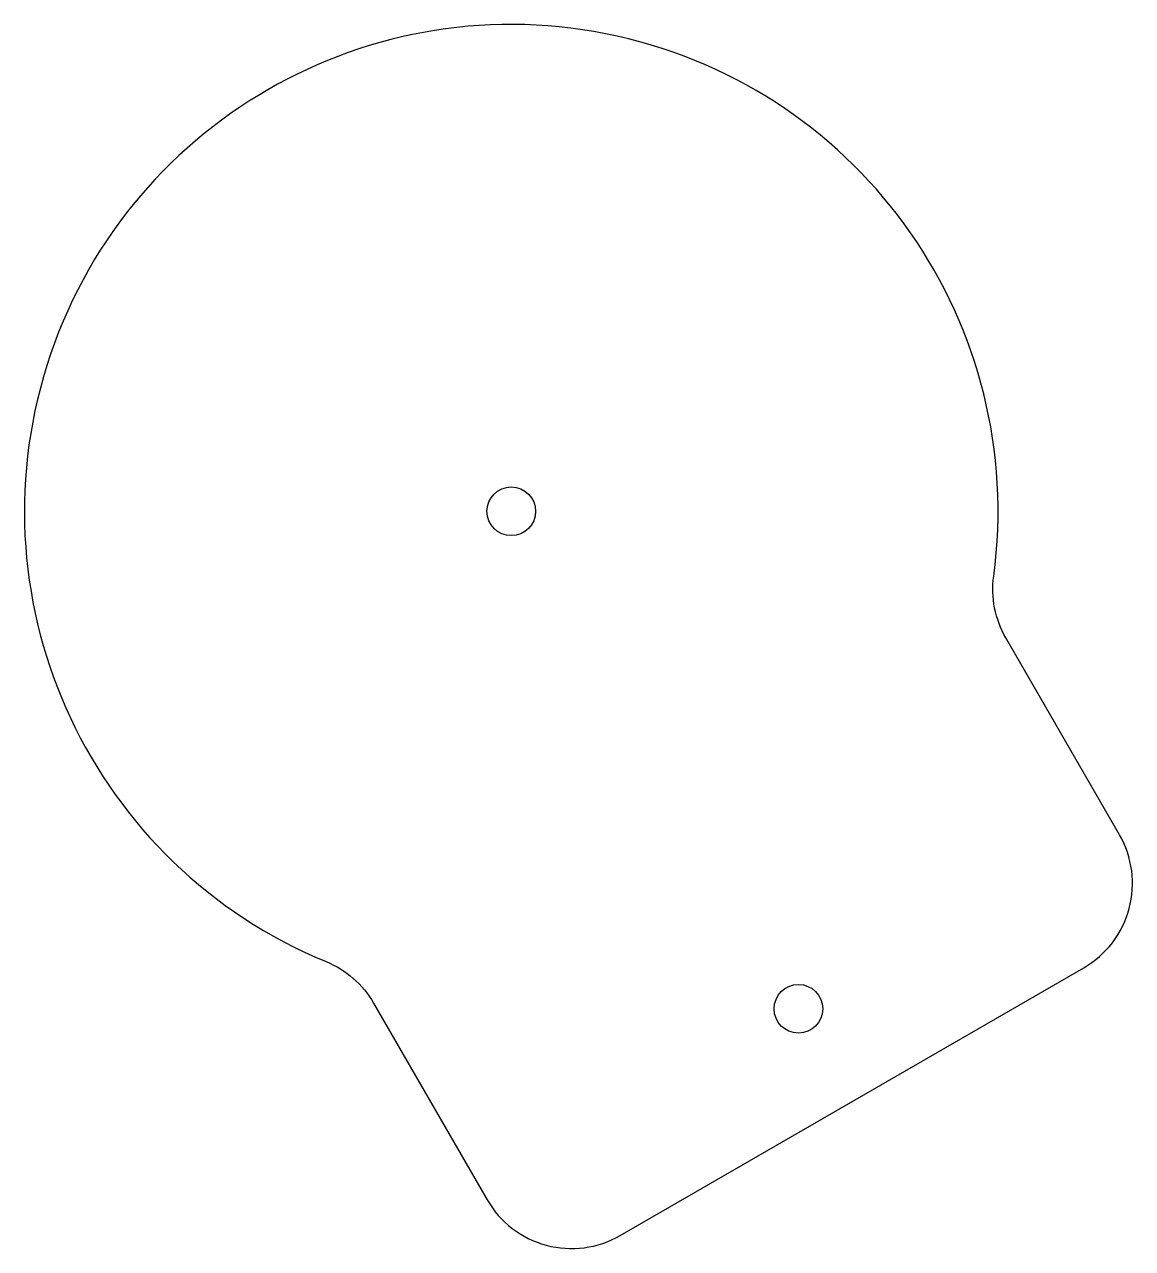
# Model space of a CAD drawing. Header units: millimetres. Extents: x -5 to 17.8, y 72.1 to 97.2.
import ezdxf

# ---------------------------------------------------------------- set-up
doc = ezdxf.new("R2010")
doc.units = ezdxf.units.MM
doc.layers.get('0').update_dxf_attribs({"linetype": 'CONTINUOUS'})

msp = doc.modelspace()

# ---------------------------------------------------------------- linework, layer by layer
msp.add_lwpolyline([(16.763, 77.875, 0.414214), (17.495, 80.607), (15.161, 84.65, -0.165811), (14.911, 85.917, 2.034888), (1.199, 78, -0.165811), (2.171, 77.15), (4.505, 73.107, 0.414214), (7.237, 72.375)], format="xyb", close=True)
for centre in [(5, 87.25), (10.9, 77.031)]:
    msp.add_circle(centre, 0.5)

doc.saveas('drawing.dxf')
